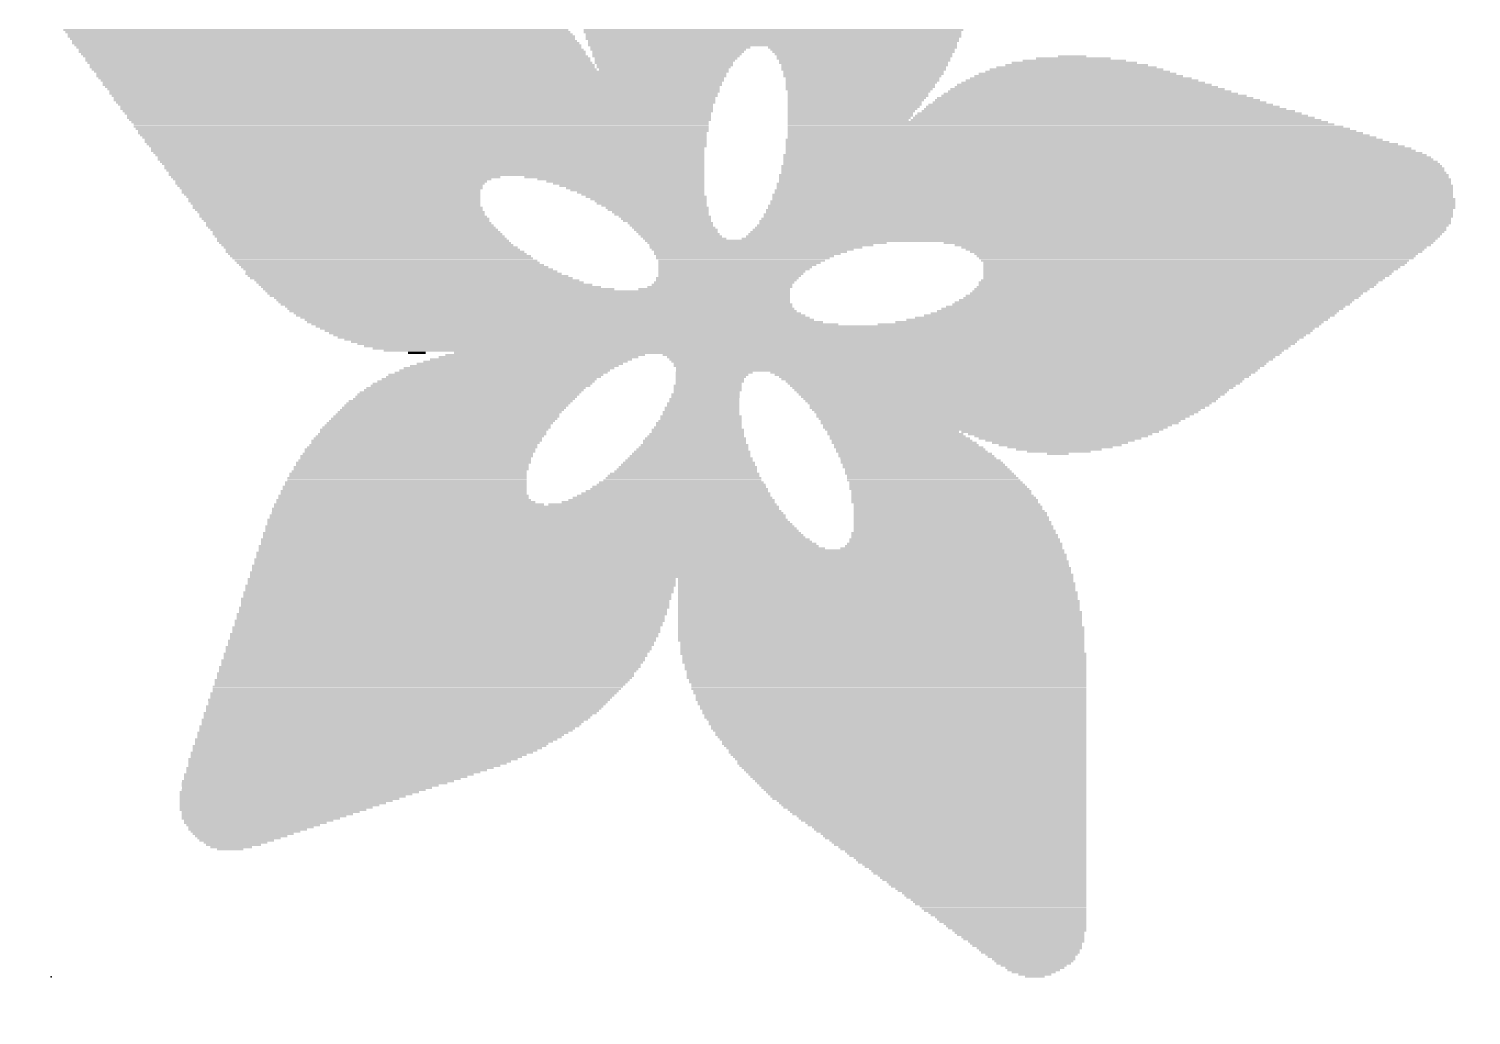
# Model space of a CAD drawing. Extents: x -15.4 to 15.4, y -15.6 to 15.4.
# Drawn here: x -2.49 to 2.52, y 8.63 to 12.05 of the extents above; entities that cross this region are included whole.
import ezdxf

# ---------------------------------------------------------------- set-up
doc = ezdxf.new("R2010")
doc.units = 0
for name, color, linetype in [('16', 132, 'CONTINUOUS'), ('20', 53, 'CONTINUOUS'), ('21', 40, 'CONTINUOUS'), ('23', 53, 'CONTINUOUS')]:
    doc.layers.add(name, color=color, linetype=linetype)

# ---------------------------------------------------------------- blocks, each defined once
blk = doc.blocks.new('RECT')
blk.add_solid([(-0.5, -0.5), (0.5, -0.5), (-0.5, 0.5), (0.5, 0.5)])

msp = doc.modelspace()

# ---------------------------------------------------------------- linework, layer by layer
at = {"layer": '16', "const_width": 0.4064}
for points in [[(0, 15.24, 0.4142), (-15.24, 0)], [(15.24, 0.762, 0.4142), (0, 15.24)]]:
    msp.add_lwpolyline(points, format="xyb", dxfattribs=at)
at = {"layer": '20'}
for start, end in [(90, 180), (0, 90)]:
    msp.add_arc((0, 0), 15.24, start, end, dxfattribs=at)
at = {"layer": '23'}
msp.add_point((-2.413, 8.763), dxfattribs=at)

# ---------------------------------------------------------------- block references
at = {"layer": '21'}
for p, xscale, yscale in [((-1.4948, 12.0472), 1.7526, 0.0076), ((-1.4872, 12.0396), 1.7526, 0.0076), ((-1.4795, 12.032), 1.7526, 0.0076), ((-1.4757, 12.0244), 1.7602, 0.0076), ((-1.4719, 12.0168), 1.7526, 0.0077), ((0.094, 12.0472), 1.3182, 0.0076), ((0.0902, 12.0396), 1.3106, 0.0076), ((0.094, 12.032), 1.303, 0.0076), ((0.094, 12.0244), 1.303, 0.0076), ((0.0902, 12.0168), 1.2954, 0.0077), ((-1.4643, 12.0091), 1.7526, 0.0076), ((-1.4605, 12.0015), 1.7602, 0.0076), ((-1.4529, 11.9939), 1.7602, 0.0076), ((-1.4491, 11.9863), 1.7526, 0.0076), ((-1.4414, 11.9787), 1.7526, 0.0077), ((-1.4376, 11.971), 1.7602, 0.0076), ((-1.4338, 11.9634), 1.7526, 0.0076), ((0.094, 12.0091), 1.2878, 0.0076), ((0.0902, 12.0015), 1.2802, 0.0076), ((0.0902, 11.9939), 1.2802, 0.0076), ((-0.2641, 11.9863), 0.5563, 0.0076), ((-0.2718, 11.9787), 0.541, 0.0077), ((-0.2718, 11.971), 0.5258, 0.0076), ((-0.2756, 11.9634), 0.5182, 0.0076), ((0.4026, 11.9863), 0.6554, 0.0076), ((0.4026, 11.9787), 0.64, 0.0077), ((0.4064, 11.971), 0.6324, 0.0076), ((0.4064, 11.9634), 0.6172, 0.0076), ((-1.4262, 11.9558), 1.7526, 0.0076), ((-1.4186, 11.9482), 1.7526, 0.0076), ((-1.4186, 11.9405), 1.7526, 0.0077), ((-1.411, 11.9329), 1.7526, 0.0076), ((-1.4033, 11.9253), 1.7526, 0.0076), ((-1.4033, 11.9177), 1.7526, 0.0076), ((-1.3957, 11.9101), 1.7526, 0.0076), ((-0.2794, 11.9558), 0.5106, 0.0076), ((-0.2793, 11.9482), 0.4953, 0.0076), ((-0.2832, 11.9405), 0.4876, 0.0077), ((-0.287, 11.9329), 0.48, 0.0076), ((-0.2832, 11.9253), 0.4724, 0.0076), ((-0.287, 11.9177), 0.4648, 0.0076), ((-0.287, 11.9101), 0.4496, 0.0076), ((0.4102, 11.9558), 0.6096, 0.0076), ((0.4064, 11.9482), 0.602, 0.0076), ((0.4102, 11.9405), 0.5944, 0.0077), ((0.4064, 11.9329), 0.5868, 0.0076), ((0.4065, 11.9177), 0.5715, 0.0076), ((0.4065, 11.9101), 0.5715, 0.0076), ((0.4103, 11.9253), 0.5791, 0.0076), ((1.1456, 11.9101), 0.6019, 0.0076), ((1.1456, 11.9177), 0.5563, 0.0076), ((1.1456, 11.9253), 0.4953, 0.0076), ((1.138, 11.9329), 0.4343, 0.0076), ((1.138, 11.9405), 0.3581, 0.0077), ((1.1341, 11.9482), 0.2591, 0.0076), ((1.1303, 11.9558), 0.099, 0.0076), ((-1.1633, 11.9024), 2.2022, 0.0077), ((-1.1633, 11.8948), 2.187, 0.0076), ((-1.1633, 11.8872), 2.187, 0.0076), ((-1.1634, 11.8796), 2.1717, 0.0076), ((-1.1595, 11.872), 2.164, 0.0076), ((-1.1595, 11.8643), 2.1488, 0.0077), ((0.4064, 11.9024), 0.5562, 0.0077), ((0.4064, 11.8948), 0.5562, 0.0076), ((0.4026, 11.8872), 0.5486, 0.0076), ((0.4026, 11.8796), 0.5334, 0.0076), ((0.4026, 11.872), 0.5334, 0.0076), ((0.3988, 11.8643), 0.5258, 0.0077), ((1.1684, 11.8643), 0.8458, 0.0077), ((1.1646, 11.872), 0.8078, 0.0076), ((1.1608, 11.8796), 0.7696, 0.0076), ((1.1532, 11.8872), 0.7239, 0.0076), ((1.1494, 11.8948), 0.6858, 0.0076), ((1.1494, 11.9024), 0.6401, 0.0077), ((-1.1595, 11.8567), 2.1488, 0.0076), ((-1.1595, 11.8491), 2.1336, 0.0076), ((-1.1557, 11.8415), 2.126, 0.0076), ((-1.1519, 11.8339), 2.1184, 0.0076), ((-1.1557, 11.8262), 2.1108, 0.0077), ((-1.1519, 11.8186), 2.1031, 0.0076), ((-1.1519, 11.811), 2.0879, 0.0076), ((0.395, 11.8567), 0.5182, 0.0076), ((0.395, 11.8491), 0.5182, 0.0076), ((0.3911, 11.8415), 0.5105, 0.0076), ((0.3911, 11.8339), 0.4953, 0.0076), ((0.3836, 11.811), 0.4801, 0.0076), ((0.3874, 11.8262), 0.4877, 0.0077), ((0.3874, 11.8186), 0.4877, 0.0076), ((1.2104, 11.811), 1.0973, 0.0076), ((1.2065, 11.8186), 1.0592, 0.0076), ((1.1951, 11.8262), 1.0211, 0.0077), ((1.1913, 11.8339), 0.983, 0.0076), ((1.1837, 11.8415), 0.9525, 0.0076), ((1.1798, 11.8491), 0.9144, 0.0076), ((1.1723, 11.8567), 0.8839, 0.0076), ((-1.1519, 11.8034), 2.0879, 0.0076), ((-1.1481, 11.7958), 2.0803, 0.0076), ((-1.1481, 11.7881), 2.065, 0.0077), ((-1.1443, 11.7805), 2.0574, 0.0076), ((-1.1443, 11.7729), 2.0574, 0.0076), ((-1.1404, 11.7653), 2.0497, 0.0076), ((0.3759, 11.7958), 0.4648, 0.0076), ((0.3759, 11.7881), 0.4648, 0.0077), ((0.3721, 11.7805), 0.4572, 0.0076), ((0.3683, 11.7729), 0.4496, 0.0076), ((0.3645, 11.7653), 0.442, 0.0076), ((0.3798, 11.8034), 0.4725, 0.0076), ((1.256, 11.7653), 1.2954, 0.0076), ((1.2447, 11.7729), 1.2573, 0.0076), ((1.237, 11.7805), 1.2268, 0.0076), ((1.2294, 11.7881), 1.1963, 0.0077), ((1.2256, 11.7958), 1.1583, 0.0076), ((1.218, 11.8034), 1.1277, 0.0076), ((-1.1404, 11.7577), 2.0345, 0.0076), ((-1.1367, 11.75), 2.0269, 0.0077), ((-1.1367, 11.7424), 2.0269, 0.0076), ((-1.1329, 11.7348), 2.0193, 0.0076), ((-1.1329, 11.7272), 2.0041, 0.0076), ((-1.129, 11.7196), 1.9964, 0.0076), ((-1.129, 11.7119), 1.9964, 0.0077), ((0.3607, 11.7577), 0.4344, 0.0076), ((0.3607, 11.75), 0.4344, 0.0077), ((0.3569, 11.7424), 0.4267, 0.0076), ((1.0808, 11.7272), 1.8745, 0.0076), ((1.0922, 11.7196), 1.8974, 0.0076), ((1.1075, 11.7119), 1.9279, 0.0077), ((0.3531, 11.7348), 0.4191, 0.0076), ((1.2827, 11.7348), 1.425, 0.0076), ((1.2751, 11.7424), 1.3944, 0.0076), ((1.2675, 11.75), 1.364, 0.0077), ((1.2599, 11.7577), 1.3335, 0.0076), ((-1.1252, 11.7043), 1.9888, 0.0076), ((-1.1214, 11.6967), 1.9812, 0.0076), ((-1.1252, 11.6891), 1.9736, 0.0076), ((-1.1214, 11.6815), 1.966, 0.0076), ((-1.1176, 11.6738), 1.9584, 0.0077), ((-1.1138, 11.6662), 1.9507, 0.0076), ((1.1722, 11.6662), 2.0726, 0.0076), ((1.1189, 11.7043), 1.9507, 0.0076), ((1.1303, 11.6967), 1.9736, 0.0076), ((1.1418, 11.6891), 1.9965, 0.0076), ((1.1646, 11.6738), 2.0422, 0.0077), ((1.1532, 11.6815), 2.0193, 0.0076), ((-1.1138, 11.6586), 1.9507, 0.0076), ((-1.1099, 11.651), 1.9431, 0.0076), ((-1.1061, 11.6434), 1.9355, 0.0076), ((-1.1061, 11.6357), 1.9203, 0.0077), ((-1.1061, 11.6281), 1.9203, 0.0076), ((-1.1024, 11.6205), 1.9127, 0.0076), ((-1.0985, 11.6129), 1.905, 0.0076), ((1.2446, 11.6129), 2.2326, 0.0076), ((1.1989, 11.651), 2.126, 0.0076), ((1.2103, 11.6434), 2.1488, 0.0076), ((1.2408, 11.6205), 2.2098, 0.0076), ((1.1837, 11.6586), 2.0955, 0.0076), ((1.2218, 11.6357), 2.1717, 0.0077), ((1.2294, 11.6281), 2.1869, 0.0076), ((-1.0947, 11.6053), 1.8974, 0.0076), ((-1.0947, 11.5976), 1.8974, 0.0077), ((-1.0909, 11.59), 1.8898, 0.0076), ((-1.0871, 11.5824), 1.8822, 0.0076), ((-1.0833, 11.5748), 1.8746, 0.0076), ((-1.0833, 11.5672), 1.8746, 0.0076), ((-1.0795, 11.5595), 1.8669, 0.0077), ((1.2675, 11.5748), 2.2936, 0.0076), ((1.2713, 11.5672), 2.3012, 0.0076), ((1.2713, 11.5595), 2.3012, 0.0077), ((1.2523, 11.6053), 2.2479, 0.0076), ((1.2561, 11.5976), 2.2555, 0.0077), ((1.2637, 11.59), 2.2707, 0.0076), ((1.2675, 11.5824), 2.2784, 0.0076), ((-1.0756, 11.5519), 1.8593, 0.0076), ((-1.0756, 11.5443), 1.8593, 0.0076), ((-1.4262, 11.5367), 1.143, 0.0076), ((-1.4377, 11.5291), 1.1049, 0.0076), ((-1.4415, 11.5214), 1.0821, 0.0077), ((-1.4453, 11.5138), 1.0745, 0.0076), ((-0.4585, 11.5367), 0.6249, 0.0076), ((-0.4356, 11.5291), 0.5792, 0.0076), ((-0.4204, 11.5214), 0.5487, 0.0077), ((-0.4089, 11.5138), 0.5258, 0.0076), ((1.2751, 11.5138), 2.3394, 0.0076), ((1.2751, 11.5443), 2.3241, 0.0076), ((1.2751, 11.5367), 2.3241, 0.0076), ((1.2789, 11.5291), 2.3318, 0.0076), ((1.2789, 11.5214), 2.3318, 0.0077), ((1.2751, 11.5519), 2.3088, 0.0076), ((-1.4453, 11.5062), 1.0591, 0.0076), ((-1.4415, 11.4986), 1.0515, 0.0076), ((-1.4415, 11.491), 1.0363, 0.0076), ((-1.4415, 11.4833), 1.0363, 0.0077), ((-1.4377, 11.4757), 1.0287, 0.0076), ((-1.4339, 11.4681), 1.0211, 0.0076), ((-1.43, 11.4605), 1.0134, 0.0076), ((-0.3975, 11.5062), 0.503, 0.0076), ((-0.3861, 11.4986), 0.4801, 0.0076), ((-0.3785, 11.491), 0.4649, 0.0076), ((-0.367, 11.4833), 0.442, 0.0077), ((-0.3594, 11.4757), 0.4268, 0.0076), ((-0.348, 11.4681), 0.4191, 0.0076), ((-0.3404, 11.4605), 0.4039, 0.0076), ((1.2713, 11.4757), 2.3622, 0.0076), ((1.2713, 11.4681), 2.3622, 0.0076), ((1.2751, 11.4605), 2.3698, 0.0076), ((1.2751, 11.491), 2.3546, 0.0076), ((1.2751, 11.4833), 2.3546, 0.0077), ((1.2789, 11.5062), 2.347, 0.0076), ((1.2789, 11.4986), 2.347, 0.0076), ((-1.43, 11.4529), 1.0134, 0.0076), ((-1.4262, 11.4452), 1.0058, 0.0077), ((-1.4224, 11.4376), 0.9982, 0.0076), ((-1.4186, 11.43), 1.0058, 0.0076), ((-1.4148, 11.4224), 0.9982, 0.0076), ((-1.4072, 11.4148), 0.9983, 0.0076), ((-0.3327, 11.4529), 0.3886, 0.0076), ((-0.3289, 11.4452), 0.381, 0.0077), ((-0.3213, 11.4376), 0.3658, 0.0076), ((-0.3099, 11.43), 0.3581, 0.0076), ((-0.306, 11.4224), 0.3505, 0.0076), ((-0.2984, 11.4148), 0.3353, 0.0076), ((1.2599, 11.4224), 2.3851, 0.0076), ((1.2599, 11.4148), 2.3851, 0.0076), ((1.2674, 11.4376), 2.3851, 0.0076), ((1.2674, 11.43), 2.3851, 0.0076), ((1.2713, 11.4529), 2.3774, 0.0076), ((1.2713, 11.4452), 2.3774, 0.0077), ((-1.4033, 11.4071), 0.9906, 0.0077), ((-1.3995, 11.3995), 0.9982, 0.0076), ((-1.3919, 11.3919), 0.9982, 0.0076), ((-1.3881, 11.3843), 0.9906, 0.0076), ((-1.3805, 11.3767), 0.9906, 0.0076), ((-1.3767, 11.3691), 0.9982, 0.0077), ((-1.3691, 11.3614), 0.9983, 0.0076), ((-0.2947, 11.4071), 0.3277, 0.0077), ((-0.2832, 11.3995), 0.32, 0.0076), ((-0.2794, 11.3919), 0.3124, 0.0076), ((-0.2756, 11.3843), 0.3048, 0.0076), ((-0.2641, 11.3767), 0.2971, 0.0076), ((-0.2604, 11.3691), 0.2895, 0.0077), ((-0.2527, 11.3614), 0.2896, 0.0076), ((1.2294, 11.3614), 2.4003, 0.0076), ((1.2369, 11.3691), 2.4003, 0.0077), ((1.2447, 11.3843), 2.4003, 0.0076), ((1.2447, 11.3767), 2.4003, 0.0076), ((1.2485, 11.3919), 2.3927, 0.0076), ((1.2561, 11.4071), 2.3927, 0.0077), ((1.2561, 11.3995), 2.3927, 0.0076), ((-1.3614, 11.3538), 0.9982, 0.0076), ((-1.3538, 11.3462), 0.9982, 0.0076), ((-1.35, 11.3386), 1.0058, 0.0076), ((-1.3424, 11.331), 1.0058, 0.0077), ((-1.3348, 11.3233), 1.0059, 0.0076), ((-1.331, 11.3157), 1.0135, 0.0076), ((-0.2451, 11.3538), 0.2896, 0.0076), ((-0.2413, 11.3462), 0.282, 0.0076), ((-0.2337, 11.3386), 0.2819, 0.0076), ((-0.2261, 11.331), 0.2819, 0.0077), ((-0.2146, 11.3233), 0.2896, 0.0076), ((1.0198, 11.3157), 2.7432, 0.0076), ((1.1913, 11.3233), 2.4155, 0.0076), ((1.2027, 11.331), 2.408, 0.0077), ((1.2104, 11.3386), 2.4079, 0.0076), ((1.218, 11.3462), 2.4079, 0.0076), ((1.2256, 11.3538), 2.4079, 0.0076), ((-1.3234, 11.3081), 1.0135, 0.0076), ((-1.3157, 11.3005), 1.0134, 0.0076), ((-1.3043, 11.2929), 1.0211, 0.0077), ((-1.2967, 11.2852), 1.0211, 0.0076), ((-1.2891, 11.2776), 1.0363, 0.0076), ((-1.2814, 11.27), 1.0363, 0.0076), ((-1.27, 11.2624), 1.044, 0.0076), ((0.0711, 11.3081), 0.8306, 0.0076), ((0.0521, 11.3005), 0.7772, 0.0076), ((0.0331, 11.2929), 0.7391, 0.0077), ((0.0216, 11.2852), 0.701, 0.0076), ((0.014, 11.2776), 0.6706, 0.0076), ((0.0026, 11.27), 0.6477, 0.0076), ((-0.0051, 11.2624), 0.6172, 0.0076), ((1.5342, 11.3081), 1.6993, 0.0076), ((1.5494, 11.3005), 1.6536, 0.0076), ((1.5532, 11.2929), 1.6154, 0.0077), ((1.557, 11.2852), 1.5926, 0.0076), ((1.5609, 11.2776), 1.5697, 0.0076), ((1.5609, 11.27), 1.5393, 0.0076), ((1.5608, 11.2624), 1.524, 0.0076), ((-1.2624, 11.2548), 1.0439, 0.0077), ((-1.251, 11.2471), 1.0515, 0.0076), ((-1.2433, 11.2395), 1.0516, 0.0076), ((-1.2319, 11.2319), 1.0592, 0.0076), ((-1.2205, 11.2243), 1.0668, 0.0076), ((-1.209, 11.2167), 1.0744, 0.0077), ((-0.0127, 11.2548), 0.602, 0.0077), ((-0.0165, 11.2471), 0.5792, 0.0076), ((-0.0242, 11.2395), 0.5639, 0.0076), ((-0.0318, 11.2319), 0.5487, 0.0076), ((-0.0394, 11.2243), 0.5334, 0.0076), ((-0.0432, 11.2167), 0.5258, 0.0077), ((1.5609, 11.2548), 1.5087, 0.0077), ((1.5571, 11.2471), 1.4859, 0.0076), ((1.5571, 11.2395), 1.4707, 0.0076), ((1.5532, 11.2319), 1.463, 0.0076), ((1.5456, 11.2243), 1.4478, 0.0076), ((1.5418, 11.2167), 1.4402, 0.0077), ((-1.1976, 11.209), 1.082, 0.0076), ((-1.19, 11.2014), 1.0973, 0.0076), ((-1.1747, 11.1938), 1.1125, 0.0076), ((-1.1633, 11.1862), 1.1202, 0.0076), ((-1.1442, 11.1786), 1.1277, 0.0077), ((-1.1328, 11.1709), 1.1354, 0.0076), ((-1.1138, 11.1633), 1.1582, 0.0076), ((-0.0851, 11.1633), 0.4877, 0.0076), ((-0.0775, 11.1709), 0.4877, 0.0076), ((-0.0699, 11.1786), 0.4877, 0.0077), ((-0.066, 11.1862), 0.4953, 0.0076), ((-0.0585, 11.1938), 0.4953, 0.0076), ((-0.0508, 11.209), 0.5106, 0.0076), ((-0.0546, 11.2014), 0.503, 0.0076), ((1.4999, 11.1709), 1.3868, 0.0076), ((1.4961, 11.1633), 1.3792, 0.0076), ((1.5113, 11.1786), 1.3944, 0.0077), ((1.5342, 11.209), 1.4249, 0.0076), ((1.5304, 11.2014), 1.4173, 0.0076), ((1.5266, 11.1938), 1.4097, 0.0076), ((1.519, 11.1862), 1.3945, 0.0076), ((-1.0948, 11.1557), 1.1811, 0.0076), ((-1.0681, 11.1481), 1.2192, 0.0076), ((-0.7595, 11.1405), 1.8211, 0.0077), ((-0.7557, 11.1328), 1.8135, 0.0076), ((-0.7519, 11.1252), 1.8059, 0.0076), ((-0.7443, 11.1176), 1.7907, 0.0076), ((-0.7404, 11.11), 1.783, 0.0076), ((-0.1118, 11.1481), 0.5257, 0.0076), ((-0.0927, 11.1557), 0.503, 0.0076), ((1.4237, 11.11), 1.3716, 0.0076), ((1.4389, 11.1176), 1.3716, 0.0076), ((1.4465, 11.1252), 1.3716, 0.0076), ((1.458, 11.1328), 1.364, 0.0076), ((1.4694, 11.1405), 1.3716, 0.0077), ((1.477, 11.1481), 1.3716, 0.0076), ((1.4885, 11.1557), 1.3793, 0.0076), ((-0.7366, 11.1024), 1.7754, 0.0077), ((-0.7289, 11.0947), 1.7755, 0.0076), ((-0.7214, 11.0871), 1.7603, 0.0076), ((-0.7137, 11.0795), 1.7602, 0.0076), ((-0.7061, 11.0719), 1.7602, 0.0076), ((-0.6909, 11.0643), 1.7602, 0.0077), ((1.3437, 11.0643), 1.4097, 0.0077), ((1.3589, 11.0719), 1.3944, 0.0076), ((1.3741, 11.0795), 1.3945, 0.0076), ((1.3856, 11.0871), 1.3868, 0.0076), ((1.4046, 11.0947), 1.3792, 0.0076), ((1.4123, 11.1024), 1.3793, 0.0077), ((-0.6794, 11.0566), 1.7679, 0.0076), ((-0.6642, 11.049), 1.7678, 0.0076), ((-0.649, 11.0414), 1.7679, 0.0076), ((-0.63, 11.0338), 1.7907, 0.0076), ((-0.5956, 11.0262), 1.8288, 0.0077), ((0.2464, 11.0185), 3.4824, 0.0076), ((0.2464, 11.0109), 3.4518, 0.0076), ((1.2256, 11.0262), 1.5393, 0.0077), ((1.2599, 11.0338), 1.4859, 0.0076), ((1.2865, 11.0414), 1.463, 0.0076), ((1.3056, 11.049), 1.4402, 0.0076), ((1.3285, 11.0566), 1.4249, 0.0076), ((0.2502, 11.0033), 3.429, 0.0076), ((0.254, 10.9957), 3.4062, 0.0076), ((0.254, 10.9881), 3.3756, 0.0077), ((0.2578, 10.9804), 3.3528, 0.0076), ((0.2616, 10.9728), 3.3147, 0.0076), ((0.2692, 10.9652), 3.2843, 0.0076), ((0.2769, 10.9576), 3.2537, 0.0076), ((0.2807, 10.95), 3.2156, 0.0077), ((0.2921, 10.9423), 3.1776, 0.0076), ((0.3035, 10.9347), 3.1242, 0.0076), ((-1.1442, 10.9271), 0.0609, 0.0076), ((-0.7214, 10.9119), 0.6935, 0.0077), ((-0.6985, 10.9195), 0.6934, 0.0076), ((0.4217, 10.9271), 2.8727, 0.0076), ((0.7798, 10.9195), 2.1412, 0.0076), ((0.7798, 10.9119), 2.1108, 0.0077), ((-0.8395, 10.8661), 0.7315, 0.0076), ((-0.8243, 10.8738), 0.7315, 0.0077), ((-0.8052, 10.8814), 0.7239, 0.0076), ((-0.7862, 10.889), 0.7163, 0.0076), ((-0.7671, 10.8966), 0.7087, 0.0076), ((-0.748, 10.9042), 0.701, 0.0076), ((0.7798, 10.9042), 2.0955, 0.0076), ((0.776, 10.8966), 2.0726, 0.0076), ((0.776, 10.889), 2.0574, 0.0076), ((0.7722, 10.8814), 2.0498, 0.0076), ((0.7684, 10.8738), 2.0269, 0.0077), ((0.7646, 10.8661), 2.0193, 0.0076), ((-0.9233, 10.8128), 0.762, 0.0076), ((-0.9157, 10.8204), 0.762, 0.0076), ((-0.9042, 10.828), 0.7544, 0.0076), ((-0.8928, 10.8357), 0.7468, 0.0077), ((-0.8776, 10.8433), 0.7467, 0.0076), ((-0.87, 10.8509), 0.7467, 0.0076), ((-0.8509, 10.8585), 0.7392, 0.0076), ((-0.1346, 10.8128), 0.2362, 0.0076), ((-0.1194, 10.8509), 0.2515, 0.0076), ((-0.1118, 10.8585), 0.2667, 0.0076), ((-0.1232, 10.8433), 0.2438, 0.0076), ((-0.127, 10.8357), 0.2362, 0.0077), ((-0.127, 10.828), 0.2362, 0.0076), ((-0.1308, 10.8204), 0.2286, 0.0076), ((0.9246, 10.8585), 1.684, 0.0076), ((0.9246, 10.8509), 1.6535, 0.0076), ((0.9284, 10.8433), 1.6307, 0.0076), ((0.9246, 10.8357), 1.6078, 0.0077), ((0.9284, 10.828), 1.585, 0.0076), ((0.9284, 10.8204), 1.5697, 0.0076), ((0.9246, 10.8128), 1.5469, 0.0076), ((-0.9919, 10.7595), 0.7773, 0.0077), ((-0.9804, 10.7671), 0.7696, 0.0076), ((-0.9728, 10.7747), 0.7696, 0.0076), ((-0.9652, 10.7823), 0.7696, 0.0076), ((-0.9576, 10.7899), 0.7696, 0.0076), ((-0.9461, 10.7976), 0.762, 0.0077), ((-0.9385, 10.8052), 0.762, 0.0076), ((-0.1461, 10.7671), 0.2439, 0.0076), ((-0.1461, 10.7595), 0.2439, 0.0077), ((-0.1422, 10.7823), 0.2362, 0.0076), ((-0.1422, 10.7747), 0.2362, 0.0076), ((-0.1346, 10.8052), 0.2362, 0.0076), ((-0.1346, 10.7976), 0.2362, 0.0077), ((-0.1384, 10.7899), 0.2286, 0.0076), ((0.9246, 10.8052), 1.5316, 0.0076), ((0.9208, 10.7976), 1.5087, 0.0077), ((0.9208, 10.7899), 1.4935, 0.0076), ((0.9208, 10.7823), 1.4783, 0.0076), ((0.917, 10.7747), 1.4555, 0.0076), ((0.917, 10.7671), 1.4401, 0.0076), ((0.917, 10.7595), 1.4249, 0.0077), ((-1.0376, 10.7137), 0.7772, 0.0076), ((-1.03, 10.7214), 0.7773, 0.0077), ((-1.0224, 10.729), 0.7773, 0.0076), ((-1.0147, 10.7366), 0.7772, 0.0076), ((-1.0071, 10.7442), 0.7772, 0.0076), ((-0.9995, 10.7518), 0.7772, 0.0076), ((-0.1575, 10.7214), 0.2667, 0.0077), ((-0.1575, 10.7137), 0.2667, 0.0076), ((-0.1537, 10.7366), 0.2591, 0.0076), ((-0.1537, 10.729), 0.2591, 0.0076), ((-0.1499, 10.7518), 0.2515, 0.0076), ((-0.1499, 10.7442), 0.2515, 0.0076), ((0.9132, 10.7518), 1.4021, 0.0076), ((0.9055, 10.7366), 1.3716, 0.0076), ((0.9132, 10.7442), 1.3869, 0.0076), ((0.9017, 10.729), 1.3488, 0.0076), ((0.9018, 10.7214), 1.3335, 0.0077), ((0.8979, 10.7137), 1.3106, 0.0076), ((-1.0833, 10.6604), 0.7924, 0.0076), ((-1.0756, 10.668), 0.7925, 0.0076), ((-1.0718, 10.6756), 0.7849, 0.0076), ((-1.0643, 10.6833), 0.7849, 0.0077), ((-1.0567, 10.6909), 0.7849, 0.0076), ((-1.049, 10.6985), 0.7848, 0.0076), ((-1.0414, 10.7061), 0.7848, 0.0076), ((-0.1689, 10.6604), 0.32, 0.0076), ((-0.1689, 10.668), 0.3048, 0.0076), ((-0.1651, 10.6833), 0.2972, 0.0077), ((-0.1651, 10.6756), 0.2972, 0.0076), ((-0.1613, 10.6909), 0.2896, 0.0076), ((-0.1575, 10.7061), 0.2819, 0.0076), ((-0.1575, 10.6985), 0.2819, 0.0076), ((0.8903, 10.7061), 1.2954, 0.0076), ((0.8865, 10.6985), 1.2725, 0.0076), ((0.8827, 10.6909), 1.2497, 0.0076), ((0.8789, 10.6833), 1.2421, 0.0077), ((0.8712, 10.6756), 1.2116, 0.0076), ((0.8636, 10.668), 1.1964, 0.0076), ((0.8598, 10.6604), 1.1734, 0.0076), ((-1.1099, 10.6223), 0.8001, 0.0076), ((-1.1138, 10.6147), 0.7925, 0.0076), ((-1.1061, 10.6299), 0.7925, 0.0076), ((-1.0986, 10.6375), 0.7925, 0.0076), ((-1.091, 10.6452), 0.7925, 0.0077), ((-1.0871, 10.6528), 0.7848, 0.0076), ((-0.1804, 10.6223), 0.3581, 0.0076), ((-0.1804, 10.6147), 0.3581, 0.0076), ((-0.1766, 10.6299), 0.3505, 0.0076), ((-0.1766, 10.6375), 0.3353, 0.0076), ((-0.1727, 10.6452), 0.3276, 0.0077), ((-0.1689, 10.6528), 0.32, 0.0076), ((0.5093, 10.6528), 0.4572, 0.0076), ((0.5169, 10.6452), 0.4724, 0.0077), ((0.5245, 10.6375), 0.4724, 0.0076), ((0.5322, 10.6299), 0.4877, 0.0076), ((0.5398, 10.6223), 0.4877, 0.0076), ((0.5474, 10.6147), 0.5029, 0.0076), ((1.0884, 10.6528), 0.6858, 0.0076), ((1.0884, 10.6452), 0.64, 0.0077), ((1.0922, 10.6375), 0.602, 0.0076), ((1.0884, 10.6299), 0.5638, 0.0076), ((1.0884, 10.6223), 0.5182, 0.0076), ((1.0884, 10.6147), 0.4724, 0.0076), ((-1.1442, 10.569), 0.8077, 0.0077), ((-1.1481, 10.5613), 0.8001, 0.0076), ((-1.1404, 10.5766), 0.8001, 0.0076), ((-1.1329, 10.5918), 0.8001, 0.0076), ((-1.1329, 10.5842), 0.8001, 0.0076), ((-1.1253, 10.5994), 0.8001, 0.0076), ((-1.1214, 10.6071), 0.7924, 0.0077), ((-0.1956, 10.5613), 0.4343, 0.0076), ((-0.1956, 10.569), 0.4191, 0.0077), ((-0.1918, 10.5766), 0.4115, 0.0076), ((-0.188, 10.5842), 0.4039, 0.0076), ((-0.188, 10.5918), 0.3887, 0.0076), ((-0.1841, 10.5994), 0.381, 0.0076), ((-0.1803, 10.6071), 0.3734, 0.0077), ((0.555, 10.6071), 0.503, 0.0077), ((0.5626, 10.5994), 0.5182, 0.0076), ((0.5703, 10.5918), 0.5181, 0.0076), ((0.5741, 10.5842), 0.5257, 0.0076), ((0.5855, 10.5766), 0.5334, 0.0076), ((0.5893, 10.569), 0.541, 0.0077), ((0.5969, 10.5613), 0.541, 0.0076), ((1.0884, 10.6071), 0.4268, 0.0077), ((1.0884, 10.5994), 0.3658, 0.0076), ((1.0846, 10.5918), 0.2972, 0.0076), ((1.0846, 10.5842), 0.221, 0.0076), ((1.0808, 10.5766), 0.0762, 0.0076), ((-1.171, 10.5156), 0.8153, 0.0076), ((-1.1633, 10.5309), 0.8154, 0.0077), ((-1.1633, 10.5232), 0.8154, 0.0076), ((-1.1557, 10.5461), 0.8154, 0.0076), ((-1.1595, 10.5385), 0.8078, 0.0076), ((-1.1519, 10.5537), 0.8077, 0.0076), ((-0.2109, 10.5156), 0.4953, 0.0076), ((-0.207, 10.5232), 0.4876, 0.0076), ((-0.2032, 10.5309), 0.48, 0.0077), ((-0.2032, 10.5385), 0.4648, 0.0076), ((-0.1994, 10.5461), 0.4572, 0.0076), ((-0.1994, 10.5537), 0.442, 0.0076), ((0.6046, 10.5537), 0.5563, 0.0076), ((0.6084, 10.5461), 0.5639, 0.0076), ((0.6159, 10.5385), 0.5639, 0.0076), ((0.6198, 10.5309), 0.5715, 0.0077), ((0.6274, 10.5232), 0.5715, 0.0076), ((0.6312, 10.5156), 0.5792, 0.0076), ((-1.1862, 10.4623), 0.8458, 0.0076), ((-1.1824, 10.4775), 0.8382, 0.0076), ((-1.1824, 10.4699), 0.8382, 0.0076), ((-1.1785, 10.4928), 0.8305, 0.0077), ((-1.1785, 10.4851), 0.8305, 0.0076), ((-1.1747, 10.508), 0.8229, 0.0076), ((-1.1747, 10.5004), 0.8229, 0.0076), ((-0.2337, 10.4623), 0.602, 0.0076), ((-0.2261, 10.4699), 0.5867, 0.0076), ((-0.2261, 10.4775), 0.5715, 0.0076), ((-0.2223, 10.4851), 0.5487, 0.0076), ((-0.2184, 10.4928), 0.541, 0.0077), ((-0.2184, 10.5004), 0.5258, 0.0076), ((-0.2146, 10.508), 0.5182, 0.0076), ((0.635, 10.508), 0.5868, 0.0076), ((0.6465, 10.4928), 0.5943, 0.0077), ((0.6502, 10.4851), 0.6019, 0.0076), ((0.6427, 10.5004), 0.5867, 0.0076), ((0.6579, 10.4775), 0.602, 0.0076), ((0.6617, 10.4699), 0.6096, 0.0076), ((0.6655, 10.4623), 0.6172, 0.0076), ((-1.19, 10.4166), 0.8839, 0.0077), ((-1.1824, 10.4089), 0.8991, 0.0076), ((-1.19, 10.4318), 0.8687, 0.0076), ((-1.19, 10.4242), 0.8687, 0.0076), ((-1.19, 10.447), 0.8534, 0.0076), ((-1.19, 10.4394), 0.8534, 0.0076), ((-1.1862, 10.4547), 0.8458, 0.0077), ((-0.2717, 10.4089), 0.7391, 0.0076), ((-0.2604, 10.4166), 0.7163, 0.0077), ((-0.2565, 10.4242), 0.6934, 0.0076), ((-0.2527, 10.4318), 0.6706, 0.0076), ((-0.2451, 10.4394), 0.6554, 0.0076), ((-0.2413, 10.447), 0.6324, 0.0076), ((-0.2337, 10.4547), 0.6172, 0.0077), ((0.6693, 10.4547), 0.6248, 0.0077), ((0.6845, 10.4242), 0.6401, 0.0076), ((0.6769, 10.447), 0.6248, 0.0076), ((0.6769, 10.4394), 0.6248, 0.0076), ((0.6808, 10.4318), 0.6325, 0.0076), ((0.6884, 10.4166), 0.6477, 0.0077), ((0.6884, 10.4089), 0.6477, 0.0076), ((-0.7595, 10.3632), 1.7907, 0.0076), ((-0.7595, 10.3708), 1.7755, 0.0076), ((-0.7671, 10.3861), 1.7602, 0.0076), ((-0.7632, 10.3785), 1.7679, 0.0077), ((-1.171, 10.4013), 0.9373, 0.0076), ((-0.7633, 10.3937), 1.7526, 0.0076), ((-0.2908, 10.4013), 0.7925, 0.0076), ((0.6997, 10.3937), 0.6553, 0.0076), ((0.6997, 10.3861), 0.6553, 0.0076), ((0.696, 10.4013), 0.6477, 0.0076), ((0.7036, 10.3785), 0.663, 0.0077), ((0.7074, 10.3708), 0.6706, 0.0076), ((0.7074, 10.3632), 0.6706, 0.0076), ((-0.7518, 10.3251), 1.8364, 0.0076), ((-0.748, 10.3175), 1.844, 0.0076), ((-0.7442, 10.3099), 1.8516, 0.0076), ((-0.7595, 10.348), 1.8059, 0.0076), ((-0.7557, 10.3404), 1.8135, 0.0077), ((-0.7518, 10.3327), 1.8212, 0.0076), ((-0.7595, 10.3556), 1.7907, 0.0076), ((0.7112, 10.3556), 0.6782, 0.0076), ((0.7112, 10.348), 0.6782, 0.0076), ((0.715, 10.3404), 0.6858, 0.0077), ((0.715, 10.3327), 0.6858, 0.0076), ((0.7188, 10.3251), 0.6934, 0.0076), ((0.7188, 10.3175), 0.6934, 0.0076), ((0.7227, 10.3099), 0.7011, 0.0076), ((-0.7214, 10.2642), 1.9279, 0.0077), ((-0.7328, 10.2794), 1.905, 0.0076), ((-0.729, 10.2718), 1.9126, 0.0076), ((-0.7443, 10.3023), 1.8669, 0.0077), ((-0.7404, 10.2946), 1.8746, 0.0076), ((-0.7366, 10.287), 1.8822, 0.0076), ((0.7227, 10.2642), 0.7467, 0.0077), ((0.7227, 10.2794), 0.7315, 0.0076), ((0.7227, 10.2718), 0.7315, 0.0076), ((0.7188, 10.3023), 0.7087, 0.0077), ((0.7227, 10.2946), 0.7163, 0.0076), ((0.7227, 10.287), 0.7163, 0.0076), ((-0.2984, 10.2108), 2.8194, 0.0076), ((-0.2984, 10.2337), 2.8041, 0.0076), ((-0.2946, 10.2261), 2.8118, 0.0077), ((-0.2946, 10.2184), 2.8118, 0.0076), ((-0.7214, 10.2565), 1.9431, 0.0076), ((-0.7099, 10.2489), 1.966, 0.0076), ((-0.2947, 10.2413), 2.7965, 0.0076), ((0.7112, 10.2489), 0.7696, 0.0076), ((0.7188, 10.2565), 0.7544, 0.0076), ((-0.2984, 10.1651), 2.8499, 0.0076), ((-0.2984, 10.188), 2.8347, 0.0077), ((-0.2947, 10.1803), 2.8423, 0.0076), ((-0.2947, 10.1727), 2.8423, 0.0076), ((-0.2946, 10.2032), 2.827, 0.0076), ((-0.2946, 10.1956), 2.827, 0.0076), ((-0.9919, 10.1194), 1.4935, 0.0076), ((-0.9957, 10.1118), 1.4859, 0.0077), ((-0.9881, 10.1422), 1.4859, 0.0076), ((-0.9881, 10.1346), 1.4859, 0.0076), ((-0.9881, 10.127), 1.4859, 0.0076), ((-0.2947, 10.1575), 2.8575, 0.0076), ((-0.2947, 10.1499), 2.8575, 0.0077), ((0.4483, 10.1422), 1.3716, 0.0076), ((0.4483, 10.1346), 1.3716, 0.0076), ((0.4521, 10.127), 1.3792, 0.0076), ((0.4521, 10.1194), 1.3792, 0.0076), ((0.4521, 10.1118), 1.3792, 0.0077), ((-1.0071, 10.0737), 1.4936, 0.0077), ((-1.011, 10.066), 1.4859, 0.0076), ((-1.011, 10.0584), 1.4859, 0.0076), ((-0.9995, 10.0965), 1.4935, 0.0076), ((-1.0032, 10.0889), 1.4859, 0.0076), ((-1.0032, 10.0813), 1.4859, 0.0076), ((-0.9957, 10.1041), 1.4859, 0.0076), ((0.4521, 10.1041), 1.3792, 0.0076), ((0.4598, 10.066), 1.3945, 0.0076), ((0.4598, 10.0584), 1.3945, 0.0076), ((0.456, 10.0965), 1.3869, 0.0076), ((0.456, 10.0889), 1.3869, 0.0076), ((0.456, 10.0813), 1.3869, 0.0076), ((0.456, 10.0737), 1.3869, 0.0077), ((-1.0224, 10.0203), 1.4935, 0.0076), ((-1.0262, 10.0127), 1.4859, 0.0076), ((-1.0148, 10.0432), 1.4935, 0.0076), ((-1.0186, 10.0356), 1.4859, 0.0077), ((-1.0186, 10.0279), 1.4859, 0.0076), ((-1.011, 10.0508), 1.4859, 0.0076), ((0.4598, 10.0508), 1.3945, 0.0076), ((0.4598, 10.0432), 1.3945, 0.0076), ((0.4598, 10.0356), 1.3945, 0.0077), ((0.4636, 10.0279), 1.4021, 0.0076), ((0.4636, 10.0203), 1.4021, 0.0076), ((0.4636, 10.0127), 1.4021, 0.0076), ((-1.0413, 9.9746), 1.4859, 0.0076), ((-1.0413, 9.967), 1.4859, 0.0076), ((-1.0413, 9.9594), 1.4859, 0.0077), ((-1.03, 9.9975), 1.4935, 0.0077), ((-1.0337, 9.9898), 1.4859, 0.0076), ((-1.0337, 9.9822), 1.4859, 0.0076), ((-1.0262, 10.0051), 1.4859, 0.0076), ((0.4636, 10.0051), 1.4021, 0.0076), ((0.4636, 9.9975), 1.4021, 0.0077), ((0.4636, 9.9898), 1.4021, 0.0076), ((0.4636, 9.9822), 1.4021, 0.0076), ((0.4674, 9.9746), 1.4097, 0.0076), ((0.4674, 9.967), 1.4097, 0.0076), ((0.4674, 9.9594), 1.4097, 0.0077), ((-1.0567, 9.9289), 1.4859, 0.0076), ((-1.0605, 9.9213), 1.4783, 0.0077), ((-1.0605, 9.9136), 1.4783, 0.0076), ((-1.0491, 9.9517), 1.4859, 0.0076), ((-1.0491, 9.9441), 1.4859, 0.0076), ((-1.0529, 9.9365), 1.4783, 0.0076), ((0.4674, 9.9517), 1.4097, 0.0076), ((0.4674, 9.9441), 1.4097, 0.0076), ((0.4674, 9.9365), 1.4097, 0.0076), ((0.4674, 9.9289), 1.4097, 0.0076), ((0.4712, 9.9213), 1.4021, 0.0077), ((0.4712, 9.9136), 1.4021, 0.0076), ((-1.0871, 9.8603), 1.4706, 0.0076), ((-1.0795, 9.8832), 1.4706, 0.0077), ((-1.0795, 9.8755), 1.4706, 0.0076), ((-1.0833, 9.8679), 1.463, 0.0076), ((-1.068, 9.906), 1.4783, 0.0076), ((-1.068, 9.8984), 1.4783, 0.0076), ((-1.0718, 9.8908), 1.4707, 0.0076), ((0.4712, 9.906), 1.4021, 0.0076), ((0.4712, 9.8984), 1.4021, 0.0076), ((0.4712, 9.8908), 1.4021, 0.0076), ((0.475, 9.8832), 1.4097, 0.0077), ((0.4788, 9.8755), 1.402, 0.0076), ((0.4788, 9.8679), 1.402, 0.0076), ((0.4788, 9.8603), 1.402, 0.0076), ((-1.1138, 9.8146), 1.4478, 0.0076), ((-1.0986, 9.8374), 1.4631, 0.0076), ((-1.1024, 9.8298), 1.4555, 0.0076), ((-1.1062, 9.8222), 1.4478, 0.0076), ((-1.0909, 9.8527), 1.463, 0.0076), ((-1.0947, 9.8451), 1.4554, 0.0077), ((0.4788, 9.8527), 1.402, 0.0076), ((0.4826, 9.8451), 1.3944, 0.0077), ((0.4826, 9.8374), 1.3944, 0.0076), ((0.4826, 9.8298), 1.3944, 0.0076), ((0.4864, 9.8222), 1.3868, 0.0076), ((0.4864, 9.8146), 1.3868, 0.0076), ((-1.1404, 9.7689), 1.4249, 0.0077), ((-1.1442, 9.7612), 1.4173, 0.0076), ((-1.1329, 9.7765), 1.4249, 0.0076), ((-1.1252, 9.7917), 1.4402, 0.0076), ((-1.129, 9.7841), 1.4326, 0.0076), ((-1.1138, 9.807), 1.4478, 0.0077), ((-1.1176, 9.7993), 1.4402, 0.0076), ((0.4864, 9.807), 1.3868, 0.0077), ((0.4864, 9.7993), 1.3868, 0.0076), ((0.4902, 9.7917), 1.3792, 0.0076), ((0.4902, 9.7841), 1.3792, 0.0076), ((0.494, 9.7765), 1.3716, 0.0076), ((0.494, 9.7689), 1.3716, 0.0077), ((0.494, 9.7612), 1.3716, 0.0076), ((-1.171, 9.7231), 1.3945, 0.0076), ((-1.1747, 9.7155), 1.3869, 0.0076), ((-1.1785, 9.7079), 1.3793, 0.0076), ((-1.1557, 9.746), 1.4097, 0.0076), ((-1.1595, 9.7384), 1.402, 0.0076), ((-1.1633, 9.7308), 1.3944, 0.0077), ((-1.1481, 9.7536), 1.4097, 0.0076), ((0.4979, 9.7536), 1.3639, 0.0076), ((0.4979, 9.746), 1.3639, 0.0076), ((0.5017, 9.7384), 1.3563, 0.0076), ((0.5017, 9.7308), 1.3563, 0.0077), ((0.5017, 9.7231), 1.3563, 0.0076), ((0.5055, 9.7155), 1.3487, 0.0076), ((0.5055, 9.7079), 1.3487, 0.0076), ((-1.2014, 9.6774), 1.364, 0.0076), ((-1.209, 9.6698), 1.3487, 0.0076), ((-1.2128, 9.6622), 1.3411, 0.0076), ((-1.1862, 9.7003), 1.3792, 0.0076), ((-1.19, 9.6927), 1.3716, 0.0077), ((-1.1938, 9.685), 1.364, 0.0076), ((0.5092, 9.7003), 1.3411, 0.0076), ((0.5092, 9.6927), 1.3411, 0.0077), ((0.5131, 9.685), 1.3335, 0.0076), ((0.5131, 9.6774), 1.3335, 0.0076), ((0.5169, 9.6698), 1.3258, 0.0076), ((0.5169, 9.6622), 1.3258, 0.0076), ((-1.2624, 9.6088), 1.2878, 0.0076), ((-1.2395, 9.6317), 1.3182, 0.0076), ((-1.2471, 9.6241), 1.303, 0.0076), ((-1.2509, 9.6165), 1.2954, 0.0077), ((-1.2205, 9.6546), 1.3411, 0.0077), ((-1.2281, 9.6469), 1.3259, 0.0076), ((-1.2319, 9.6393), 1.3182, 0.0076), ((0.5207, 9.6546), 1.3182, 0.0077), ((0.5245, 9.6469), 1.3106, 0.0076), ((0.5245, 9.6393), 1.3106, 0.0076), ((0.5283, 9.6317), 1.303, 0.0076), ((0.5283, 9.6241), 1.303, 0.0076), ((0.5321, 9.6165), 1.2954, 0.0077), ((0.536, 9.6088), 1.2877, 0.0076), ((-1.3081, 9.5631), 1.2268, 0.0076), ((-1.2853, 9.586), 1.2573, 0.0076), ((-1.2929, 9.5784), 1.2421, 0.0077), ((-1.3005, 9.5707), 1.2268, 0.0076), ((-1.27, 9.6012), 1.2726, 0.0076), ((-1.2738, 9.5936), 1.265, 0.0076), ((0.536, 9.6012), 1.2877, 0.0076), ((0.5398, 9.5936), 1.2801, 0.0076), ((0.5435, 9.586), 1.2725, 0.0076), ((0.5474, 9.5784), 1.2649, 0.0077), ((0.5474, 9.5707), 1.2649, 0.0076), ((0.5512, 9.5631), 1.2573, 0.0076), ((-1.3652, 9.5174), 1.143, 0.0076), ((-1.3767, 9.5098), 1.1201, 0.0076), ((-1.3348, 9.5403), 1.1887, 0.0077), ((-1.3462, 9.5326), 1.1658, 0.0076), ((-1.3538, 9.525), 1.1506, 0.0076), ((-1.3157, 9.5555), 1.2116, 0.0076), ((-1.3234, 9.5479), 1.1963, 0.0076), ((0.555, 9.5555), 1.2496, 0.0076), ((0.5588, 9.5479), 1.242, 0.0076), ((0.5588, 9.5403), 1.242, 0.0077), ((0.5626, 9.5326), 1.2344, 0.0076), ((0.5664, 9.525), 1.2268, 0.0076), ((0.5702, 9.5174), 1.2192, 0.0076), ((0.5741, 9.5098), 1.2115, 0.0076), ((-1.4491, 9.4641), 1.0059, 0.0077), ((-1.411, 9.4869), 1.0668, 0.0076), ((-1.4224, 9.4793), 1.044, 0.0076), ((-1.4339, 9.4717), 1.0211, 0.0076), ((-1.3842, 9.5022), 1.1049, 0.0077), ((-1.3957, 9.4945), 1.082, 0.0076), ((0.5741, 9.5022), 1.2115, 0.0077), ((0.5778, 9.4945), 1.2039, 0.0076), ((0.5817, 9.4869), 1.1963, 0.0076), ((0.5855, 9.4793), 1.1887, 0.0076), ((0.5893, 9.4717), 1.1811, 0.0076), ((0.5931, 9.4641), 1.1734, 0.0077), ((-1.4871, 9.4412), 0.9449, 0.0076), ((-1.4986, 9.4336), 0.922, 0.0076), ((-1.5139, 9.426), 0.8915, 0.0077), ((-1.5367, 9.4107), 0.8458, 0.0076), ((-1.5252, 9.4183), 0.8687, 0.0076), ((-1.4605, 9.4564), 0.983, 0.0076), ((-1.472, 9.4488), 0.9601, 0.0076), ((0.5969, 9.4564), 1.1658, 0.0076), ((0.6007, 9.4488), 1.1582, 0.0076), ((0.6045, 9.4412), 1.1506, 0.0076), ((0.6083, 9.4336), 1.143, 0.0076), ((0.6122, 9.426), 1.1353, 0.0077), ((0.6159, 9.4183), 1.1277, 0.0076), ((0.6198, 9.4107), 1.1201, 0.0076), ((-1.5519, 9.4031), 0.8306, 0.0076), ((-1.5634, 9.3955), 0.8077, 0.0076), ((-1.5748, 9.3879), 0.7848, 0.0077), ((-1.5862, 9.3802), 0.762, 0.0076), ((-1.5977, 9.3726), 0.7391, 0.0076), ((-1.6091, 9.365), 0.7163, 0.0076), ((-1.6205, 9.3574), 0.6934, 0.0076), ((0.6236, 9.4031), 1.1125, 0.0076), ((0.6274, 9.3955), 1.1049, 0.0076), ((0.6312, 9.3879), 1.0972, 0.0077), ((0.635, 9.3802), 1.0896, 0.0076), ((0.6426, 9.3726), 1.0744, 0.0076), ((0.6464, 9.365), 1.0668, 0.0076), ((0.6502, 9.3574), 1.0591, 0.0076), ((-1.632, 9.3498), 0.6705, 0.0077), ((-1.6434, 9.3421), 0.6477, 0.0076), ((-1.651, 9.3345), 0.6172, 0.0076), ((-1.6624, 9.3269), 0.5944, 0.0076), ((-1.6739, 9.3193), 0.5715, 0.0076), ((-1.6853, 9.3117), 0.5486, 0.0077), ((0.6541, 9.3498), 1.0515, 0.0077), ((0.6617, 9.3421), 1.0363, 0.0076), ((0.6654, 9.3345), 1.0287, 0.0076), ((0.6693, 9.3269), 1.021, 0.0076), ((0.6769, 9.3193), 1.0058, 0.0076), ((0.6807, 9.3117), 0.9982, 0.0077), ((-1.6929, 9.304), 0.5182, 0.0076), ((-1.7044, 9.2964), 0.4953, 0.0076), ((-1.712, 9.2888), 0.4649, 0.0076), ((-1.7196, 9.2812), 0.4343, 0.0076), ((-1.731, 9.2736), 0.4114, 0.0077), ((-1.7386, 9.2659), 0.381, 0.0076), ((-1.7463, 9.2583), 0.3505, 0.0076), ((0.6845, 9.304), 0.9906, 0.0076), ((0.6922, 9.2964), 0.9753, 0.0076), ((0.696, 9.2888), 0.9677, 0.0076), ((0.7036, 9.2812), 0.9525, 0.0076), ((0.7074, 9.2736), 0.9448, 0.0077), ((0.7112, 9.2659), 0.9372, 0.0076), ((0.7188, 9.2583), 0.922, 0.0076), ((-1.7539, 9.2507), 0.3201, 0.0076), ((-1.7615, 9.2431), 0.2896, 0.0076), ((-1.7691, 9.2355), 0.259, 0.0077), ((-1.7729, 9.2278), 0.221, 0.0076), ((-1.7806, 9.2202), 0.1905, 0.0076), ((-1.7882, 9.2126), 0.1447, 0.0076), ((0.7226, 9.2507), 0.9144, 0.0076), ((0.7265, 9.2431), 0.9067, 0.0076), ((0.734, 9.2355), 0.8915, 0.0077), ((0.7379, 9.2278), 0.8839, 0.0076), ((0.7417, 9.2202), 0.8763, 0.0076), ((0.7493, 9.2126), 0.861, 0.0076), ((-1.792, 9.205), 0.0915, 0.0076), ((0.7531, 9.205), 0.8534, 0.0076), ((0.7607, 9.1974), 0.8382, 0.0077), ((0.7646, 9.1897), 0.8305, 0.0076), ((0.7684, 9.1821), 0.8229, 0.0076), ((0.776, 9.1745), 0.8077, 0.0076), ((0.7798, 9.1669), 0.8001, 0.0076), ((0.7836, 9.1593), 0.7924, 0.0077), ((0.7912, 9.1516), 0.7772, 0.0076), ((0.795, 9.144), 0.7696, 0.0076), ((0.8027, 9.1364), 0.7543, 0.0076), ((0.8065, 9.1288), 0.7467, 0.0076), ((0.8103, 9.1212), 0.7391, 0.0077), ((0.8179, 9.1135), 0.7239, 0.0076), ((0.8217, 9.1059), 0.7162, 0.0076), ((0.8255, 9.0983), 0.7086, 0.0076), ((0.8331, 9.0907), 0.6934, 0.0076), ((0.8369, 9.0831), 0.6858, 0.0077), ((0.8407, 9.0754), 0.6781, 0.0076), ((0.8484, 9.0678), 0.6629, 0.0076), ((0.8522, 9.0602), 0.6553, 0.0076), ((0.8598, 9.0526), 0.64, 0.0076), ((0.8636, 9.045), 0.6324, 0.0077), ((0.8674, 9.0373), 0.6248, 0.0076), ((0.875, 9.0297), 0.6096, 0.0076), ((0.8789, 9.0221), 0.6019, 0.0076), ((0.8827, 9.0145), 0.5943, 0.0076), ((0.8903, 9.0069), 0.5791, 0.0077), ((0.8941, 8.9992), 0.5715, 0.0076), ((0.8979, 8.9916), 0.5638, 0.0076), ((0.9055, 8.984), 0.5486, 0.0076), ((0.9093, 8.9764), 0.541, 0.0076), ((0.917, 8.9688), 0.5257, 0.0077), ((0.9208, 8.9611), 0.5181, 0.0076), ((0.9246, 8.9535), 0.5105, 0.0076), ((0.9322, 8.9459), 0.4953, 0.0076), ((0.936, 8.9383), 0.4876, 0.0076), ((0.9398, 8.9306), 0.48, 0.0077), ((0.9474, 8.923), 0.4648, 0.0076), ((0.9474, 8.9154), 0.4496, 0.0076), ((0.9513, 8.9078), 0.4419, 0.0076), ((0.9589, 8.9002), 0.4267, 0.0076), ((0.9627, 8.8925), 0.4191, 0.0077), ((0.9703, 8.8849), 0.4038, 0.0076), ((0.9703, 8.8773), 0.3886, 0.0076), ((0.9741, 8.8697), 0.381, 0.0076), ((0.9817, 8.8621), 0.3658, 0.0076), ((0.9818, 8.8544), 0.3505, 0.0077), ((0.9856, 8.8468), 0.3429, 0.0076), ((0.9894, 8.8392), 0.3201, 0.0076), ((0.9893, 8.8316), 0.3048, 0.0076), ((0.997, 8.824), 0.2895, 0.0076), ((0.997, 8.8163), 0.2743, 0.0077), ((0.997, 8.8087), 0.2591, 0.0076), ((0.997, 8.8011), 0.2286, 0.0076), ((1.0008, 8.7935), 0.2057, 0.0076), ((0.997, 8.7859), 0.1829, 0.0076), ((0.997, 8.7782), 0.1524, 0.0077), ((1.0008, 8.7706), 0.1143, 0.0076), ((1.0008, 8.763), 0.0686, 0.0076)]:
    msp.add_blockref('RECT', p, dxfattribs=dict(at, xscale=xscale, yscale=yscale))

doc.saveas('drawing.dxf')
